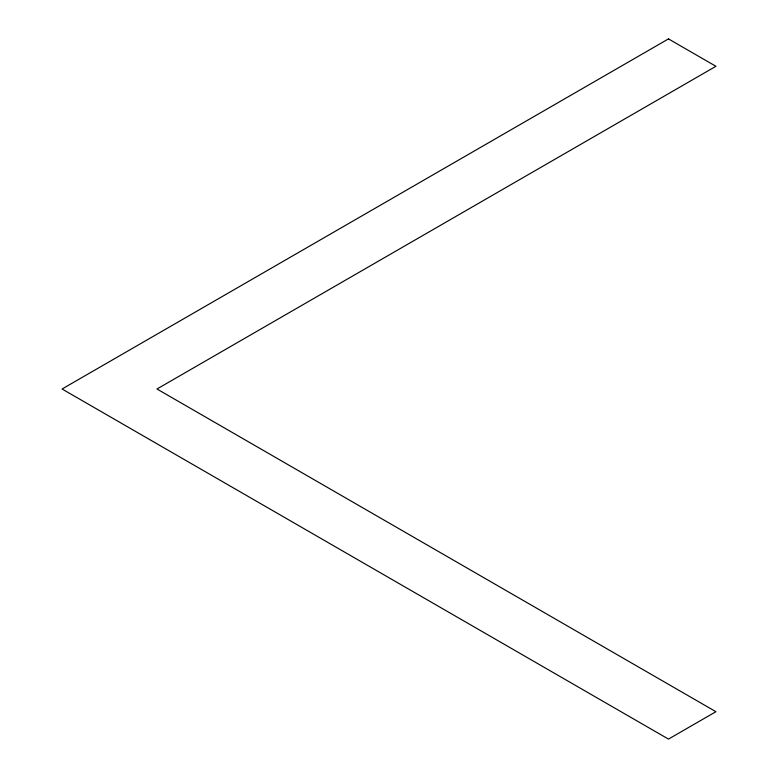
<?xml version="1.0" encoding="UTF-8"?>
<svg xmlns="http://www.w3.org/2000/svg" width="778" height="778" viewBox="0 0 778 778"><rect width="100%" height="100%" fill="white"/><g stroke="black" fill="none" stroke-linecap="round" stroke-linejoin="round"><path stroke-width="1.17" d="M668.477 38.9L62.075 389L668.477 739.1L715.925 711.705L156.981 389L715.925 66.295L668.477 38.9"/></g></svg>
